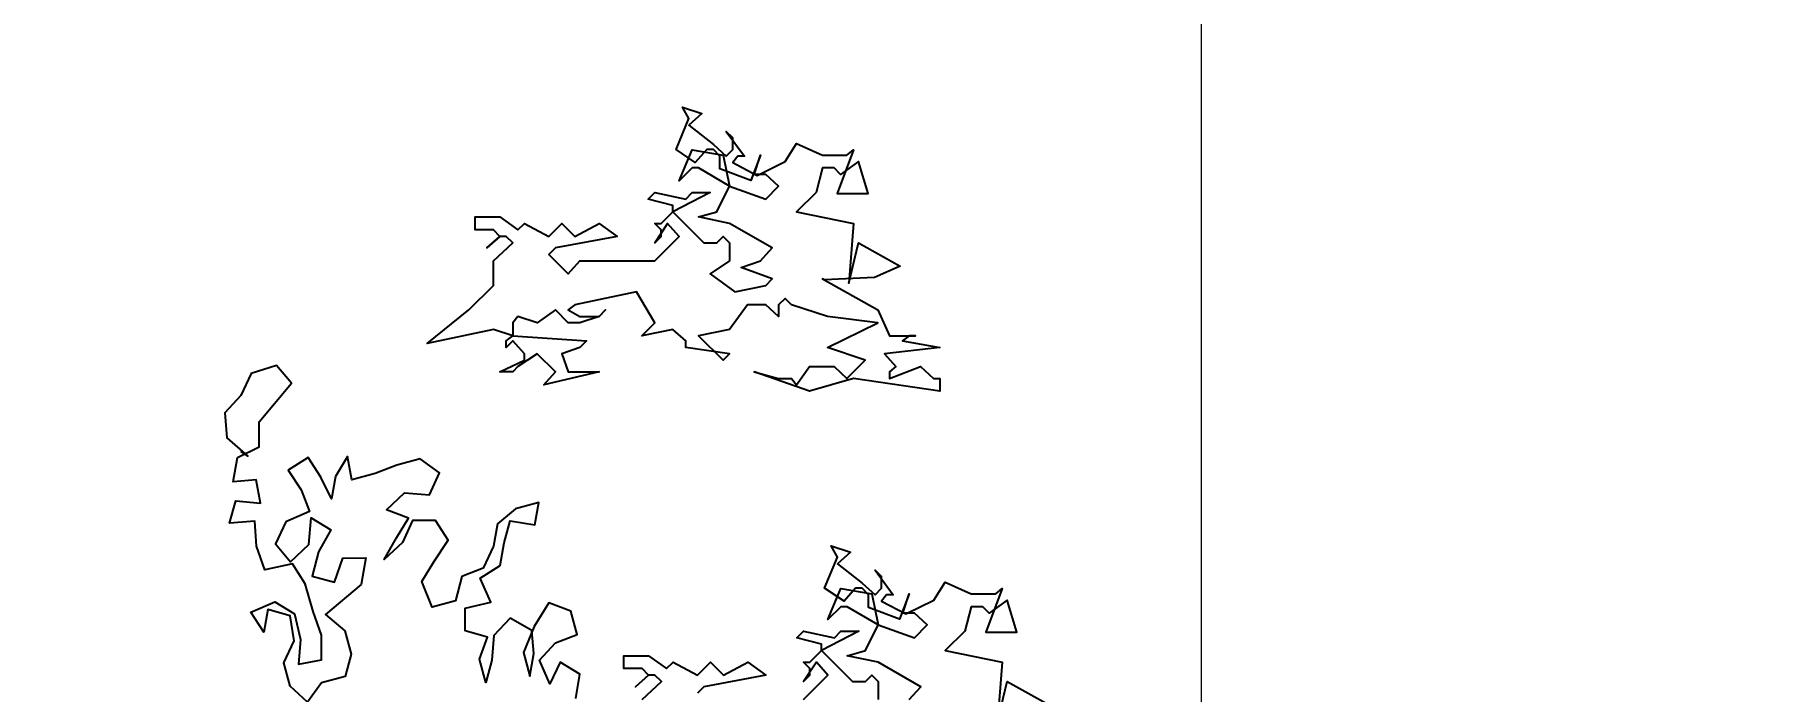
# Model space of a CAD drawing. Header units: millimetres. Extents: x 684983 to 685377, y 990360 to 990509.
# Drawn here: x 685067.045 to 685068.477, y 990446.058 to 990446.603 of the extents above; entities that cross this region are included whole.
import ezdxf

# ---------------------------------------------------------------- set-up
doc = ezdxf.new("R2010")
doc.units = ezdxf.units.MM
doc.header["$PDMODE"] = 35
doc.header["$PDSIZE"] = 0.2
for name, color, linetype in [('dim', 7, 'Continuous'), ('SYMBOLS', 7, 'Continuous'), ('VENGA TREE', 7, 'Continuous')]:
    doc.layers.add(name, color=color, linetype=linetype)
doc.layers.add('grid', color=8, linetype='Continuous', lineweight=9)
doc.styles.add('DIM', font='ARIALN.TTF', dxfattribs={"width": 0.8, "height": 1})
doc.dimstyles.get("Standard").update_dxf_attribs({"dimtxt": 1, "dimasz": 0.18, "dimexe": 0.18, "dimexo": 0.0625, "dimgap": 0.09, "dimtad": 0, "dimrnd": 0.05, "dimzin": 0, "dimdsep": 46, "dimtxsty": 'DIM', "dimcen": 0.09, "dimse1": 1, "dimse2": 1, "dimsd1": 1, "dimsd2": 1, "dimadec": 0, "dimazin": 0, "dimtfac": 1, "dimtix": 1, "dimtofl": 0, "dimtmove": 2, "dimatfit": 3, "dimfxl": 0, "dimtolj": 1, "dimtzin": 0, "dimarcsym": 0})

# ---------------------------------------------------------------- blocks, each defined once
blk = doc.blocks.new('*D27')
at = {"layer": 'Defpoints', "color": 0, "transparency": 16777216}
for p in [(685056.3962, 990448.8721), (685056.142, 990447.83), (685075.2439, 990443.1706)]:
    blk.add_point(p, dxfattribs=at)
at = {"layer": 'dim', "color": 0, "transparency": 16777216, "insert": (685065.9471, 990446.5424), "char_height": 1, "attachment_point": 5, "rotation": 346.2918, "style": 'DIM'}
blk.add_mtext('\\A1;19.65', dxfattribs=at)
blk = doc.blocks.new('A$C7BFB01F8')
at = {"layer": 'SYMBOLS', "color": 99}
for points in [[(1.9519, 4.5114), (1.9824, 4.4873), (1.9985, 4.4728), (2.0065, 4.4809), (2.0065, 4.4954), (1.9985, 4.5035), (2.021, 4.4728), (2.0129, 4.4728), (2.0065, 4.4649), (2.037, 4.4488), (2.0717, 4.4661), (2.086, 4.4885), (2.1182, 4.474), (2.1487, 4.474), (2.1567, 4.4805), (2.1366, 4.4263), (2.1752, 4.4263), (2.1631, 4.4661), (2.1406, 4.45), (2.1327, 4.458), (2.1182, 4.458), (2.1102, 4.4275), (2.086, 4.4034), (2.1567, 4.389), (2.1509, 4.3145), (2.1631, 4.3648), (2.2151, 4.3359), (2.183, 4.3215), (2.1204, 4.3187), (2.1182, 4.3198), (2.1873, 4.2813), (2.2017, 4.2492), (2.2339, 4.2492), (2.2259, 4.2492), (2.2178, 4.2427), (2.2644, 4.2347), (2.1954, 4.2267), (2.2097, 4.2107), (2.2017, 4.2042), (2.2017, 4.1961), (2.2403, 4.2107), (2.2564, 4.1961), (2.2644, 4.1961), (2.2644, 4.1801), (2.1567, 4.1961), (2.1021, 4.1801), (2.0331, 4.2042), (2.0636, 4.1961), (2.0796, 4.1961), (2.086, 4.1881), (2.1021, 4.2107), (2.1327, 4.2107), (2.1487, 4.1961), (2.1713, 4.2187), (2.1246, 4.2347), (2.1873, 4.2653), (2.1246, 4.2733), (2.0796, 4.2878), (2.0717, 4.2957), (2.0636, 4.2878), (2.0636, 4.2733), (2.0476, 4.2878), (2.025, 4.2878), (2.0026, 4.2571), (1.964, 4.2492), (1.9946, 4.2187), (2.0026, 4.2267), (1.948, 4.2347), (1.948, 4.2427), (1.9319, 4.2571), (1.8934, 4.2492), (1.9094, 4.2653), (1.8869, 4.3038), (1.8099, 4.2878), (1.8017, 4.2813), (1.8163, 4.2733), (1.8403, 4.2733), (1.8483, 4.2813), (1.8403, 4.2733), (1.8163, 4.2653), (1.8017, 4.2653), (1.7857, 4.2813), (1.7632, 4.2653), (1.739, 4.2733), (1.7327, 4.2653), (1.7327, 4.2492), (1.8243, 4.2427), (1.8163, 4.2347), (1.7937, 4.2267), (1.8017, 4.2042), (1.8403, 4.2042), (1.7713, 4.1881), (1.7857, 4.2042), (1.7632, 4.2267), (1.739, 4.2107), (1.7327, 4.2042), (1.7166, 4.2042), (1.7472, 4.2187), (1.7472, 4.2267), (1.7327, 4.2427), (1.7246, 4.2347), (1.7246, 4.2427), (1.7327, 4.2492), (1.7086, 4.2571), (1.6261, 4.2395), (1.678, 4.2813), (1.7086, 4.3117), (1.7086, 4.3424), (1.7327, 4.3648), (1.7246, 4.3729), (1.7166, 4.3729), (1.7005, 4.3584), (1.7166, 4.3729), (1.7086, 4.3809), (1.6861, 4.3809), (1.6861, 4.397), (1.7166, 4.397), (1.739, 4.3809), (1.7472, 4.389), (1.7777, 4.3729), (1.7937, 4.389), (1.8099, 4.3729), (1.8403, 4.389), (1.8627, 4.3729), (1.7857, 4.3584), (1.7777, 4.3504), (1.8017, 4.3263), (1.8163, 4.3424), (1.9094, 4.3424), (1.9399, 4.3729), (1.9255, 4.389), (1.9094, 4.3648), (1.9173, 4.3729), (1.9173, 4.3809), (1.9094, 4.389), (1.9173, 4.389), (1.9319, 4.4034), (1.9319, 4.4115), (1.9013, 4.4194), (1.9094, 4.4275), (1.948, 4.4194), (1.956, 4.4275), (1.9784, 4.4275), (1.9319, 4.4034), (1.9704, 4.3648), (1.9865, 4.3648), (1.9946, 4.3729), (2.0026, 4.3648), (2.0026, 4.3424), (1.9784, 4.3263), (2.009, 4.3038), (2.0476, 4.3117), (2.0556, 4.3198), (2.0171, 4.3343), (2.041, 4.3424), (2.0556, 4.3584), (2.0026, 4.389), (1.964, 4.397), (1.9865, 4.4034), (2.0026, 4.4354), (1.964, 4.458), (1.956, 4.458), (1.9399, 4.442), (1.956, 4.4805), (1.9946, 4.474), (2.0026, 4.4354), (2.0476, 4.4194), (2.0636, 4.4354), (2.0476, 4.45), (2.0331, 4.45), (2.041, 4.474), (2.0289, 4.4424), (1.9905, 4.4568), (1.9905, 4.4728), (1.9824, 4.4809), (1.9743, 4.4809), (1.9599, 4.4649), (1.9359, 4.4809), (1.9519, 4.5195), (1.9438, 4.5339), (1.9679, 4.5259), (1.9519, 4.5114), (1.9519, 4.5114)], [(2.1369, 3.9652), (2.1675, 3.9411), (2.1836, 3.9266), (2.1916, 3.9347), (2.1916, 3.9492), (2.1836, 3.9573), (2.206, 3.9266), (2.198, 3.9266), (2.1916, 3.9187), (2.2221, 3.9027), (2.2567, 3.9199), (2.2711, 3.9423), (2.3033, 3.9278), (2.3338, 3.9278), (2.3417, 3.9343), (2.3217, 3.8801), (2.3603, 3.8801), (2.3482, 3.9199), (2.3257, 3.9038), (2.3178, 3.9118), (2.3033, 3.9118), (2.2953, 3.8813), (2.2711, 3.8572), (2.3417, 3.8428), (2.336, 3.7683), (2.3482, 3.8186), (2.4002, 3.7897)], [(1.8937, 3.7962), (1.9178, 3.8186), (1.9097, 3.8267), (1.9016, 3.8267), (1.8856, 3.8122), (1.9016, 3.8267), (1.8937, 3.8348), (1.8711, 3.8348), (1.8711, 3.8508), (1.9016, 3.8508), (1.9241, 3.8348), (1.9323, 3.8428), (1.9628, 3.8267), (1.9788, 3.8428), (1.9949, 3.8267), (2.0253, 3.8428), (2.0478, 3.8267), (1.9707, 3.8122), (1.9628, 3.8042)], [(2.0944, 3.7962), (2.125, 3.8267), (2.1106, 3.8428), (2.0944, 3.8186), (2.1024, 3.8267), (2.1024, 3.8348), (2.0944, 3.8428), (2.1024, 3.8428), (2.117, 3.8572), (2.117, 3.8653), (2.0864, 3.8732), (2.0944, 3.8813), (2.133, 3.8732), (2.1411, 3.8813), (2.1634, 3.8813), (2.117, 3.8572), (2.1555, 3.8186), (2.1716, 3.8186), (2.1797, 3.8267), (2.1876, 3.8186), (2.1876, 3.7962)], [(2.2261, 3.7962), (2.2407, 3.8122), (2.1876, 3.8428), (2.149, 3.8508), (2.1716, 3.8572), (2.1876, 3.8892), (2.149, 3.9118), (2.1411, 3.9118), (2.125, 3.8958), (2.1411, 3.9343), (2.1797, 3.9278), (2.1876, 3.8892), (2.2326, 3.8732), (2.2487, 3.8892), (2.2326, 3.9038), (2.2181, 3.9038), (2.2261, 3.9278), (2.214, 3.8962), (2.1755, 3.9106), (2.1755, 3.9266), (2.1675, 3.9347), (2.1594, 3.9347), (2.145, 3.9187), (2.1209, 3.9347), (2.1369, 3.9733), (2.1289, 3.9877), (2.153, 3.9797), (2.1369, 3.9652), (2.1369, 3.9652)]]:
    blk.add_lwpolyline(points, dxfattribs=at)
at = {"layer": 'SYMBOLS', "color": 73}
blk.add_lwpolyline([(1.811, 3.7973), (1.8162, 3.8278), (1.7917, 3.8429), (1.779, 3.8156), (1.766, 3.8451), (1.786, 3.8666), (1.8128, 3.8772), (1.805, 3.9063), (1.7774, 3.9165), (1.7594, 3.8871), (1.7462, 3.8546), (1.754, 3.8255), (1.759, 3.8535), (1.7564, 3.8821), (1.7293, 3.8974), (1.7093, 3.8759), (1.7066, 3.8451), (1.699, 3.8174), (1.6912, 3.8465), (1.7014, 3.874), (1.6736, 3.8816), (1.6735, 3.9101), (1.7052, 3.9176), (1.6922, 3.9472), (1.7169, 3.9631), (1.7219, 3.9911), (1.7295, 4.0189), (1.7601, 4.0137), (1.7651, 4.0417), (1.736, 4.0338), (1.7137, 4.0151), (1.7086, 3.9871), (1.6959, 3.9598), (1.6691, 3.9492), (1.6613, 3.9189), (1.6322, 3.9111), (1.6195, 3.9432), (1.6346, 3.9677), (1.6524, 3.9946), (1.6365, 4.0193), (1.608, 4.0192), (1.5953, 3.9918), (1.5728, 3.9705), (1.5881, 3.9976), (1.6031, 4.0222), (1.5756, 4.0323), (1.5981, 4.0536), (1.6289, 4.0509), (1.6416, 4.0783), (1.6173, 4.0959), (1.5882, 4.0881), (1.5614, 4.0775), (1.5323, 4.0697), (1.5271, 4.0986), (1.512, 4.0741), (1.507, 4.0461), (1.4938, 4.0731), (1.4779, 4.0977), (1.4532, 4.0818), (1.4692, 4.0571), (1.4798, 4.0303), (1.4502, 4.0174), (1.4375, 3.9901), (1.4562, 3.9678), (1.4788, 3.9891), (1.4817, 4.0224), (1.5062, 4.0074), (1.4909, 3.9803), (1.4831, 3.9499), (1.5109, 3.9423), (1.5212, 3.9724), (1.5497, 3.9725), (1.5442, 3.9394), (1.4996, 3.902), (1.5237, 3.8818), (1.5315, 3.8526), (1.5239, 3.8249), (1.4948, 3.8171), (1.4771, 3.7928), (1.4556, 3.8127), (1.4478, 3.8418), (1.4605, 3.8692), (1.4555, 3.9006), (1.4278, 3.9082), (1.4227, 3.8802), (1.4068, 3.9049), (1.4364, 3.9178), (1.4609, 3.9027), (1.4685, 3.8711), (1.4658, 3.8403), (1.4947, 3.8455), (1.4948, 3.8765), (1.4844, 3.9059), (1.4745, 3.9403), (1.4586, 3.965), (1.4243, 3.9576), (1.4139, 3.987), (1.4115, 4.0182), (1.3803, 4.0158), (1.3879, 4.0435), (1.4186, 4.0408), (1.4134, 4.0697), (1.3847, 4.0671), (1.39, 4.0976), (1.417, 4.1108), (1.4171, 4.1418), (1.4575, 4.19), (1.4388, 4.2123), (1.4069, 4.2021), (1.3941, 4.1748), (1.3742, 4.1533), (1.3766, 4.1221), (1.403, 4.0991), (1.3942, 4.1049)], dxfattribs=at)

msp = doc.modelspace()

# ---------------------------------------------------------------- linework, layer by layer
at = {"layer": 'grid'}
msp.add_line((685068.0136, 990509.1548), (685068.0136, 990370.8996), dxfattribs=at)

# ---------------------------------------------------------------- block references
at = {"layer": 'VENGA TREE', "xscale": 0.666594931465463, "yscale": 0.666594931465463, "zscale": 0.666594931465463}
msp.add_blockref('A$C7BFB01F8', (685066.2873, 990443.521, 98.152), dxfattribs=at)

# ---------------------------------------------------------------- dimensions: what is measured, and where the dimension line sits
at = {"layer": 'dim'}
dim = msp.add_aligned_dim(p1=(685075.2439, 990443.1706), p2=(685056.142, 990447.83), distance=-1.0727, dimstyle='Standard', dxfattribs=at)
dim.commit()
dim.dimension.update_dxf_attribs({"geometry": '*D27', "text_midpoint": (685065.9471, 990446.5424)})

doc.saveas('drawing.dxf')
